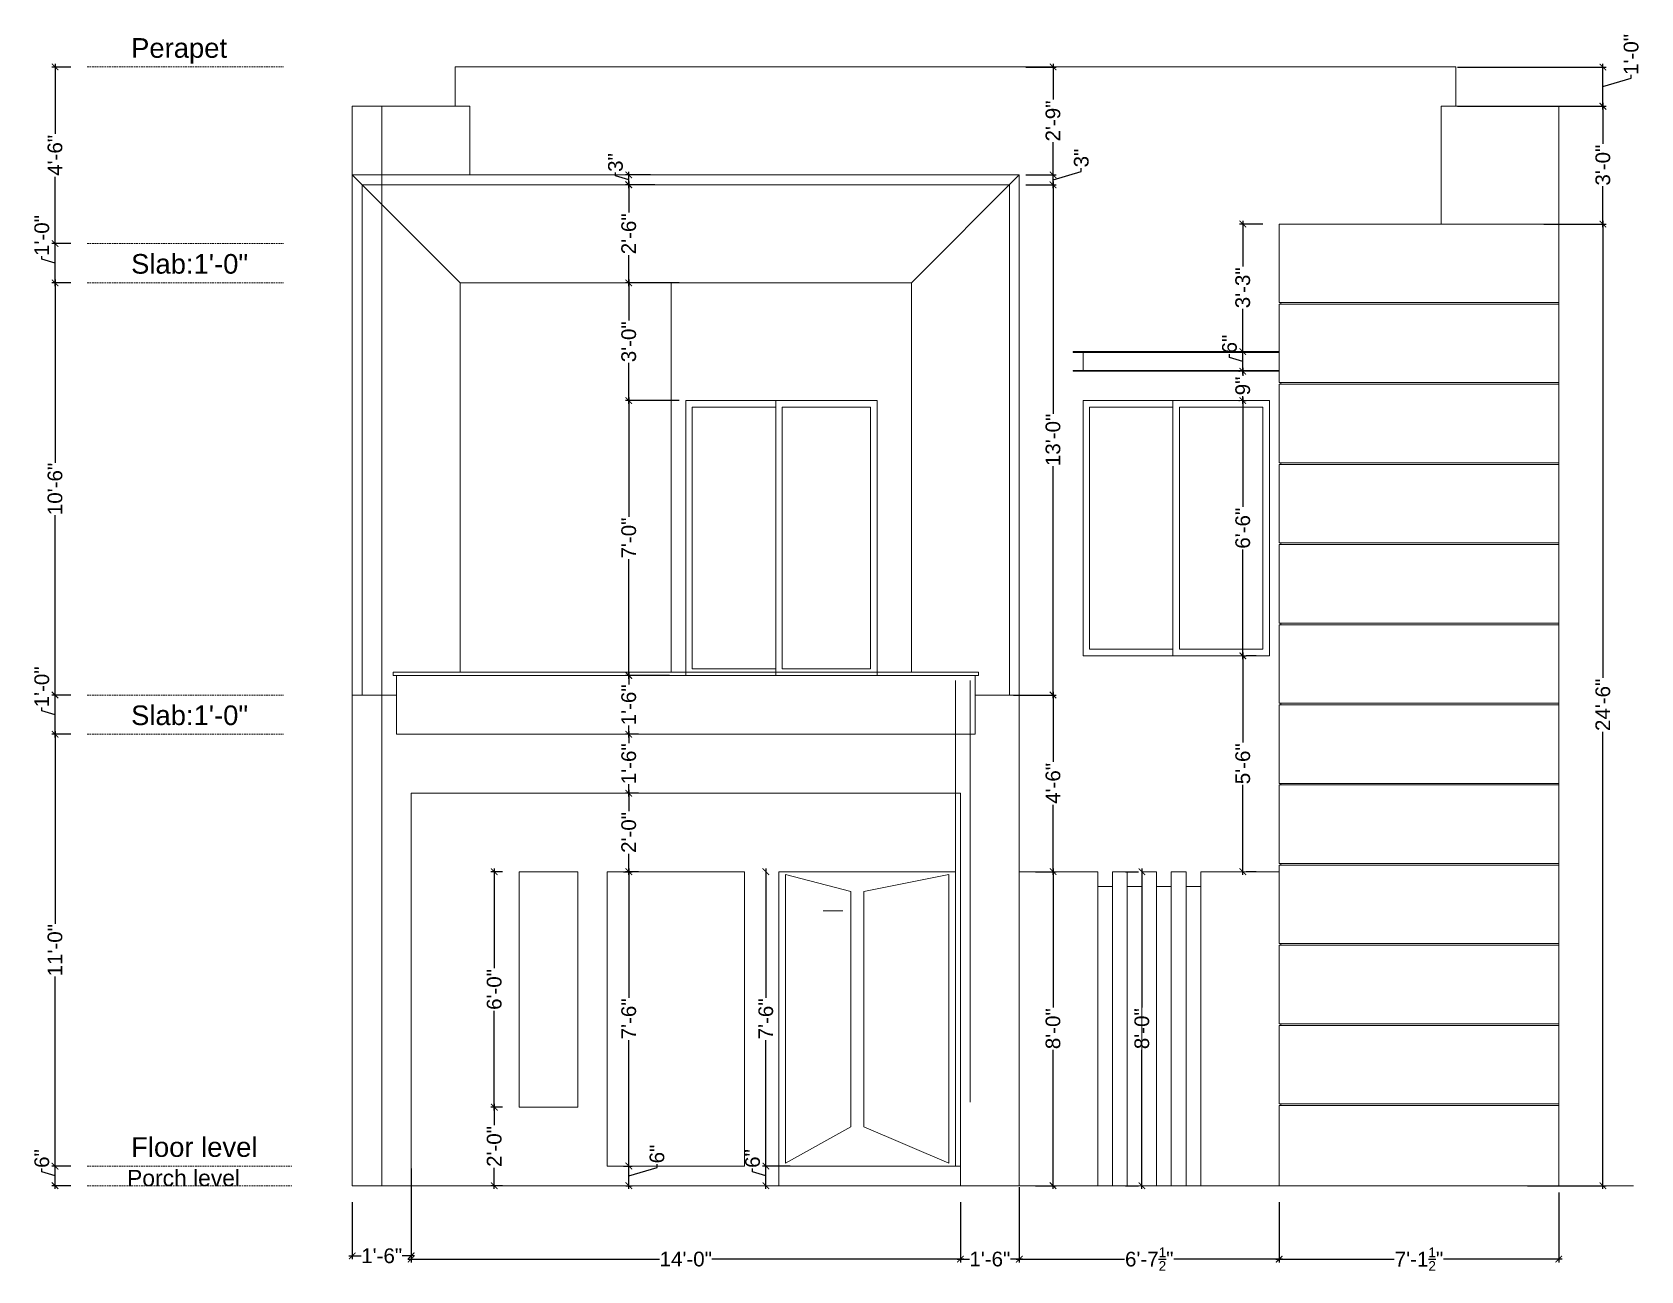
# Model space of a CAD drawing. Header units: inches. Extents: x 31 to 523, y 10 to 389.
import ezdxf

# ---------------------------------------------------------------- set-up
doc = ezdxf.new("R2010")
doc.units = ezdxf.units.IN
doc.header["$MEASUREMENT"] = 0
doc.linetypes.add('DASHED', pattern=[0.75, 0.5, -0.25])
doc.layers.add('dim', color=5, linetype='Continuous')
doc.layers.add('line', color=7, linetype='Continuous', lineweight=13)
doc.styles.add('DETAIL', font='arial.ttf', dxfattribs={"height": 4.5})
doc.dimstyles.new('DETAIL', dxfattribs={"dimtxt": 4, "dimasz": 2, "dimexe": 1, "dimexo": 5, "dimgap": 0.5, "dimtad": 0, "dimzin": 3, "dimlunit": 4, "dimtxsty": 'DETAIL', "dimblk": 'ARCHTICK', "dimcen": 0.25, "dimdle": 1, "dimclrd": 256, "dimclre": 256, "dimclrt": 256, "dimadec": 1, "dimazin": 0, "dimtfac": 0.66, "dimtmove": 1, "dimatfit": 3, "dimfxl": 1, "dimtolj": 1, "dimlwd": -1, "dimlwe": -1, "dimarcsym": 0})

# ---------------------------------------------------------------- blocks, each defined once
blk = doc.blocks.new('_ArchTick')
at = {"color": 0, "linetype": 'ByBlock', "const_width": 0.15}
blk.add_lwpolyline([(-0.5, -0.5), (0.5, 0.5)], dxfattribs=at)
blk = doc.blocks.new('*D55')
at = {"layer": 'Defpoints', "color": 0, "transparency": 16777216}
for p in [(488.68, 329.91), (483.62, 35.91), (511.7, 35.91)]:
    blk.add_point(p, dxfattribs=at)
at = {"layer": 'dim', "transparency": 16777216}
for p, q in [((493.68, 329.91), (512.7, 329.91)), ((511.7, 330.91), (511.7, 191.18)), ((511.7, 34.91), (511.7, 174.64)), ((488.62, 35.91), (512.7, 35.91))]:
    blk.add_line(p, q, dxfattribs=at)
at = {"layer": 'dim', "transparency": 16777216, "xscale": 2, "yscale": 2, "zscale": 2}
for p, rotation in [((511.7, 329.91), 90), ((511.7, 35.91), 270)]:
    blk.add_blockref('_ArchTick', p, dxfattribs=dict(at, rotation=rotation))
at = {"layer": 'dim', "transparency": 16777216, "insert": (511.7, 182.91), "char_height": 4.5, "attachment_point": 5, "rotation": 90, "style": 'DETAIL'}
blk.add_mtext('\\A1;24\'-6"', dxfattribs=at)
blk = doc.blocks.new('*D56')
at = {"layer": 'Defpoints', "color": 0, "transparency": 16777216}
for p in [(488.68, 365.91), (511.7, 365.91), (488.68, 329.91)]:
    blk.add_point(p, dxfattribs=at)
at = {"layer": 'dim', "transparency": 16777216}
for p, q in [((493.68, 365.91), (512.7, 365.91)), ((511.7, 366.91), (511.7, 354.39)), ((511.7, 328.91), (511.7, 341.43)), ((493.68, 329.91), (512.7, 329.91))]:
    blk.add_line(p, q, dxfattribs=at)
at = {"layer": 'dim', "transparency": 16777216, "xscale": 2, "yscale": 2, "zscale": 2}
for p, rotation in [((511.7, 365.91), 90), ((511.7, 329.91), 270)]:
    blk.add_blockref('_ArchTick', p, dxfattribs=dict(at, rotation=rotation))
at = {"layer": 'dim', "transparency": 16777216, "insert": (511.7, 347.91), "char_height": 4.5, "attachment_point": 5, "rotation": 90, "style": 'DETAIL'}
blk.add_mtext('\\A1;3\'-0"', dxfattribs=at)
blk = doc.blocks.new('*D57')
at = {"layer": 'Defpoints', "color": 0, "transparency": 16777216}
for p in [(462.2, 377.91), (511.7, 377.91), (462.2, 365.91)]:
    blk.add_point(p, dxfattribs=at)
at = {"layer": 'dim', "transparency": 16777216}
for p, q in [((511.7, 364.91), (511.7, 378.91)), ((467.2, 377.91), (512.7, 377.91)), ((511.7, 371.91), (520.34, 374.5)), ((520.34, 374.5), (520.34, 375.5)), ((467.2, 365.91), (512.7, 365.91))]:
    blk.add_line(p, q, dxfattribs=at)
at = {"layer": 'dim', "transparency": 16777216, "xscale": 2, "yscale": 2, "zscale": 2}
for p, rotation in [((511.7, 377.91), 90), ((511.7, 365.91), 270)]:
    blk.add_blockref('_ArchTick', p, dxfattribs=dict(at, rotation=rotation))
at = {"layer": 'dim', "transparency": 16777216, "insert": (520.34, 381.77), "char_height": 4.5, "attachment_point": 5, "rotation": 90, "style": 'DETAIL'}
blk.add_mtext('\\A1;1\'-0"', dxfattribs=at)
blk = doc.blocks.new('*D58')
at = {"layer": 'Defpoints', "color": 0, "transparency": 16777216}
for p in [(38.3, 41.91), (48.13, 41.91), (48.13, 35.91)]:
    blk.add_point(p, dxfattribs=at)
at = {"layer": 'dim', "transparency": 16777216}
for p, q in [((34.26, 40.13), (34.26, 41.13)), ((38.3, 38.91), (34.26, 40.13)), ((43.13, 41.91), (37.3, 41.91)), ((38.3, 34.91), (38.3, 42.91)), ((43.13, 35.91), (37.3, 35.91))]:
    blk.add_line(p, q, dxfattribs=at)
at = {"layer": 'dim', "transparency": 16777216, "xscale": 2, "yscale": 2, "zscale": 2}
for p, rotation in [((38.3, 41.91), 90), ((38.3, 35.91), 270)]:
    blk.add_blockref('_ArchTick', p, dxfattribs=dict(at, rotation=rotation))
at = {"layer": 'dim', "transparency": 16777216, "insert": (34.26, 44.22), "char_height": 4.5, "attachment_point": 5, "rotation": 90, "style": 'DETAIL'}
blk.add_mtext('\\A1;6"', dxfattribs=at)
blk = doc.blocks.new('*D59')
at = {"layer": 'Defpoints', "color": 0, "transparency": 16777216}
for p in [(48.13, 173.91), (38.3, 41.91), (48.13, 41.91)]:
    blk.add_point(p, dxfattribs=at)
at = {"layer": 'dim', "transparency": 16777216}
for p, q in [((43.13, 173.91), (37.3, 173.91)), ((38.3, 174.91), (38.3, 115.93)), ((38.3, 40.91), (38.3, 99.89)), ((43.13, 41.91), (37.3, 41.91))]:
    blk.add_line(p, q, dxfattribs=at)
at = {"layer": 'dim', "transparency": 16777216, "xscale": 2, "yscale": 2, "zscale": 2}
for p, rotation in [((38.3, 173.91), 90), ((38.3, 41.91), 270)]:
    blk.add_blockref('_ArchTick', p, dxfattribs=dict(at, rotation=rotation))
at = {"layer": 'dim', "transparency": 16777216, "insert": (38.3, 107.91), "char_height": 4.5, "attachment_point": 5, "rotation": 90, "style": 'DETAIL'}
blk.add_mtext('\\A1;11\'-0"', dxfattribs=at)
blk = doc.blocks.new('*D60')
at = {"layer": 'Defpoints', "color": 0, "transparency": 16777216}
for p in [(38.3, 185.91), (48.13, 185.91), (48.13, 173.91)]:
    blk.add_point(p, dxfattribs=at)
at = {"layer": 'dim', "transparency": 16777216}
for p, q in [((34.26, 181.13), (34.26, 182.13)), ((43.13, 185.91), (37.3, 185.91)), ((38.3, 172.91), (38.3, 186.91)), ((38.3, 179.91), (34.26, 181.13)), ((43.13, 173.91), (37.3, 173.91))]:
    blk.add_line(p, q, dxfattribs=at)
at = {"layer": 'dim', "transparency": 16777216, "xscale": 2, "yscale": 2, "zscale": 2}
for p, rotation in [((38.3, 185.91), 90), ((38.3, 173.91), 270)]:
    blk.add_blockref('_ArchTick', p, dxfattribs=dict(at, rotation=rotation))
at = {"layer": 'dim', "transparency": 16777216, "insert": (34.26, 188.4), "char_height": 4.5, "attachment_point": 5, "rotation": 90, "style": 'DETAIL'}
blk.add_mtext('\\A1;1\'-0"', dxfattribs=at)
blk = doc.blocks.new('*D61')
at = {"layer": 'Defpoints', "color": 0, "transparency": 16777216}
for p in [(38.3, 311.91), (48.13, 311.91), (48.13, 185.91)]:
    blk.add_point(p, dxfattribs=at)
at = {"layer": 'dim', "transparency": 16777216}
for p, q in [((43.13, 311.91), (37.3, 311.91)), ((38.3, 312.91), (38.3, 256.93)), ((38.3, 184.91), (38.3, 240.89)), ((43.13, 185.91), (37.3, 185.91))]:
    blk.add_line(p, q, dxfattribs=at)
at = {"layer": 'dim', "transparency": 16777216, "xscale": 2, "yscale": 2, "zscale": 2}
for p, rotation in [((38.3, 311.91), 90), ((38.3, 185.91), 270)]:
    blk.add_blockref('_ArchTick', p, dxfattribs=dict(at, rotation=rotation))
at = {"layer": 'dim', "transparency": 16777216, "insert": (38.3, 248.91), "char_height": 4.5, "attachment_point": 5, "rotation": 90, "style": 'DETAIL'}
blk.add_mtext('\\A1;10\'-6"', dxfattribs=at)
blk = doc.blocks.new('*D62')
at = {"layer": 'Defpoints', "color": 0, "transparency": 16777216}
for p in [(38.3, 323.91), (48.13, 323.91), (48.13, 311.91)]:
    blk.add_point(p, dxfattribs=at)
at = {"layer": 'dim', "transparency": 16777216}
for p, q in [((38.3, 310.91), (38.3, 324.91)), ((34.26, 319.13), (34.26, 320.13)), ((43.13, 323.91), (37.3, 323.91)), ((38.3, 317.91), (34.26, 319.13)), ((43.13, 311.91), (37.3, 311.91))]:
    blk.add_line(p, q, dxfattribs=at)
at = {"layer": 'dim', "transparency": 16777216, "xscale": 2, "yscale": 2, "zscale": 2}
for p, rotation in [((38.3, 323.91), 90), ((38.3, 311.91), 270)]:
    blk.add_blockref('_ArchTick', p, dxfattribs=dict(at, rotation=rotation))
at = {"layer": 'dim', "transparency": 16777216, "insert": (34.26, 326.4), "char_height": 4.5, "attachment_point": 5, "rotation": 90, "style": 'DETAIL'}
blk.add_mtext('\\A1;1\'-0"', dxfattribs=at)
blk = doc.blocks.new('*D63')
at = {"layer": 'Defpoints', "color": 0, "transparency": 16777216}
for p in [(38.3, 377.91), (48.13, 377.91), (48.13, 323.91)]:
    blk.add_point(p, dxfattribs=at)
at = {"layer": 'dim', "transparency": 16777216}
for p, q in [((38.3, 378.91), (38.3, 357.48)), ((43.13, 377.91), (37.3, 377.91)), ((38.3, 322.91), (38.3, 344.34)), ((43.13, 323.91), (37.3, 323.91))]:
    blk.add_line(p, q, dxfattribs=at)
at = {"layer": 'dim', "transparency": 16777216, "xscale": 2, "yscale": 2, "zscale": 2}
for p, rotation in [((38.3, 377.91), 90), ((38.3, 323.91), 270)]:
    blk.add_blockref('_ArchTick', p, dxfattribs=dict(at, rotation=rotation))
at = {"layer": 'dim', "transparency": 16777216, "insert": (38.3, 350.91), "char_height": 4.5, "attachment_point": 5, "rotation": 90, "style": 'DETAIL'}
blk.add_mtext('\\A1;4\'-6"', dxfattribs=at)
blk = doc.blocks.new('*D64')
at = {"layer": 'Defpoints', "color": 0, "transparency": 16777216}
for p in [(333.2, 131.91), (343.53, 131.91), (333.2, 35.91)]:
    blk.add_point(p, dxfattribs=at)
at = {"layer": 'dim', "transparency": 16777216}
for p, q in [((343.53, 132.91), (343.53, 90.4)), ((338.2, 131.91), (344.53, 131.91)), ((343.53, 34.91), (343.53, 77.43)), ((338.2, 35.91), (344.53, 35.91))]:
    blk.add_line(p, q, dxfattribs=at)
at = {"layer": 'dim', "transparency": 16777216, "xscale": 2, "yscale": 2, "zscale": 2}
for p, rotation in [((343.53, 131.91), 90), ((343.53, 35.91), 270)]:
    blk.add_blockref('_ArchTick', p, dxfattribs=dict(at, rotation=rotation))
at = {"layer": 'dim', "transparency": 16777216, "insert": (343.53, 83.91), "char_height": 4.5, "attachment_point": 5, "rotation": 90, "style": 'DETAIL'}
blk.add_mtext('\\A1;8\'-0"', dxfattribs=at)
blk = doc.blocks.new('*D65')
at = {"layer": 'Defpoints', "color": 0, "transparency": 16777216}
for p in [(326.45, 185.91), (343.53, 185.91), (333.2, 131.91)]:
    blk.add_point(p, dxfattribs=at)
at = {"layer": 'dim', "transparency": 16777216}
for p, q in [((331.45, 185.91), (344.53, 185.91)), ((343.53, 186.91), (343.53, 165.48)), ((343.53, 130.91), (343.53, 152.34)), ((338.2, 131.91), (344.53, 131.91))]:
    blk.add_line(p, q, dxfattribs=at)
at = {"layer": 'dim', "transparency": 16777216, "xscale": 2, "yscale": 2, "zscale": 2}
for p, rotation in [((343.53, 185.91), 90), ((343.53, 131.91), 270)]:
    blk.add_blockref('_ArchTick', p, dxfattribs=dict(at, rotation=rotation))
at = {"layer": 'dim', "transparency": 16777216, "insert": (343.53, 158.91), "char_height": 4.5, "attachment_point": 5, "rotation": 90, "style": 'DETAIL'}
blk.add_mtext('\\A1;4\'-6"', dxfattribs=at)
blk = doc.blocks.new('*D66')
at = {"layer": 'Defpoints', "color": 0, "transparency": 16777216}
for p in [(330.2, 341.91), (343.53, 341.91), (330.2, 185.91)]:
    blk.add_point(p, dxfattribs=at)
at = {"layer": 'dim', "transparency": 16777216}
for p, q in [((335.2, 341.91), (344.53, 341.91)), ((343.53, 342.91), (343.53, 271.93)), ((343.53, 184.91), (343.53, 255.89)), ((335.2, 185.91), (344.53, 185.91))]:
    blk.add_line(p, q, dxfattribs=at)
at = {"layer": 'dim', "transparency": 16777216, "xscale": 2, "yscale": 2, "zscale": 2}
for p, rotation in [((343.53, 341.91), 90), ((343.53, 185.91), 270)]:
    blk.add_blockref('_ArchTick', p, dxfattribs=dict(at, rotation=rotation))
at = {"layer": 'dim', "transparency": 16777216, "insert": (343.53, 263.91), "char_height": 4.5, "attachment_point": 5, "rotation": 90, "style": 'DETAIL'}
blk.add_mtext('\\A1;13\'-0"', dxfattribs=at)
blk = doc.blocks.new('*D67')
at = {"layer": 'Defpoints', "color": 0, "transparency": 16777216}
for p in [(330.2, 344.91), (343.53, 344.91), (330.2, 341.91)]:
    blk.add_point(p, dxfattribs=at)
at = {"layer": 'dim', "transparency": 16777216}
for p, q in [((335.2, 344.91), (344.53, 344.91)), ((343.53, 343.41), (352.18, 346.01)), ((343.53, 340.91), (343.53, 345.91)), ((352.18, 346.01), (352.18, 347.01)), ((335.2, 341.91), (344.53, 341.91))]:
    blk.add_line(p, q, dxfattribs=at)
at = {"layer": 'dim', "transparency": 16777216, "xscale": 2, "yscale": 2, "zscale": 2}
for p, rotation in [((343.53, 344.91), 90), ((343.53, 341.91), 270)]:
    blk.add_blockref('_ArchTick', p, dxfattribs=dict(at, rotation=rotation))
at = {"layer": 'dim', "transparency": 16777216, "insert": (352.18, 350.09), "char_height": 4.5, "attachment_point": 5, "rotation": 90, "style": 'DETAIL'}
blk.add_mtext('\\A1;3"', dxfattribs=at)
blk = doc.blocks.new('*D68')
at = {"layer": 'Defpoints', "color": 0, "transparency": 16777216}
for p in [(330.2, 377.91), (343.53, 377.91), (330.2, 344.91)]:
    blk.add_point(p, dxfattribs=at)
at = {"layer": 'dim', "transparency": 16777216}
for p, q in [((343.53, 378.91), (343.53, 367.93)), ((335.2, 377.91), (344.53, 377.91)), ((343.53, 343.91), (343.53, 354.89)), ((335.2, 344.91), (344.53, 344.91))]:
    blk.add_line(p, q, dxfattribs=at)
at = {"layer": 'dim', "transparency": 16777216, "xscale": 2, "yscale": 2, "zscale": 2}
for p, rotation in [((343.53, 377.91), 90), ((343.53, 344.91), 270)]:
    blk.add_blockref('_ArchTick', p, dxfattribs=dict(at, rotation=rotation))
at = {"layer": 'dim', "transparency": 16777216, "insert": (343.53, 361.41), "char_height": 4.5, "attachment_point": 5, "rotation": 90, "style": 'DETAIL'}
blk.add_mtext('\\A1;2\'-9"', dxfattribs=at)
blk = doc.blocks.new('*D69')
at = {"layer": 'Defpoints', "color": 0, "transparency": 16777216}
for p in [(400.7, 197.91), (401.56, 197.91), (400.7, 131.91)]:
    blk.add_point(p, dxfattribs=at)
at = {"layer": 'dim', "transparency": 16777216}
for p, q in [((401.56, 198.91), (401.56, 171.39)), ((405.7, 197.91), (402.56, 197.91)), ((401.56, 130.91), (401.56, 158.43)), ((405.7, 131.91), (402.56, 131.91))]:
    blk.add_line(p, q, dxfattribs=at)
at = {"layer": 'dim', "transparency": 16777216, "xscale": 2, "yscale": 2, "zscale": 2}
for p, rotation in [((401.56, 197.91), 90), ((401.56, 131.91), 270)]:
    blk.add_blockref('_ArchTick', p, dxfattribs=dict(at, rotation=rotation))
at = {"layer": 'dim', "transparency": 16777216, "insert": (401.56, 164.91), "char_height": 4.5, "attachment_point": 5, "rotation": 90, "style": 'DETAIL'}
blk.add_mtext('\\A1;5\'-6"', dxfattribs=at)
blk = doc.blocks.new('*D70')
at = {"layer": 'Defpoints', "color": 0, "transparency": 16777216}
for p in [(396.65, 275.91), (401.56, 275.91), (396.65, 197.91)]:
    blk.add_point(p, dxfattribs=at)
at = {"layer": 'dim', "transparency": 16777216}
for p, q in [((401.56, 276.91), (401.56, 243.4)), ((401.65, 275.91), (402.56, 275.91)), ((401.56, 196.91), (401.56, 230.42)), ((401.65, 197.91), (402.56, 197.91))]:
    blk.add_line(p, q, dxfattribs=at)
at = {"layer": 'dim', "transparency": 16777216, "xscale": 2, "yscale": 2, "zscale": 2}
for p, rotation in [((401.56, 275.91), 90), ((401.56, 197.91), 270)]:
    blk.add_blockref('_ArchTick', p, dxfattribs=dict(at, rotation=rotation))
at = {"layer": 'dim', "transparency": 16777216, "insert": (401.56, 236.91), "char_height": 4.5, "attachment_point": 5, "rotation": 90, "style": 'DETAIL'}
blk.add_mtext('\\A1;6\'-6"', dxfattribs=at)
blk = doc.blocks.new('*D42')
at = {"layer": 'Defpoints', "color": 0, "transparency": 16777216}
for p in [(231.2, 275.91), (213.77, 191.91), (231.2, 191.91)]:
    blk.add_point(p, dxfattribs=at)
at = {"layer": 'dim', "transparency": 16777216}
for p, q in [((226.2, 275.91), (212.77, 275.91)), ((213.77, 276.91), (213.77, 240.37)), ((213.77, 190.91), (213.77, 227.45)), ((226.2, 191.91), (212.77, 191.91))]:
    blk.add_line(p, q, dxfattribs=at)
at = {"layer": 'dim', "transparency": 16777216, "xscale": 2, "yscale": 2, "zscale": 2}
for p, rotation in [((213.77, 275.91), 90), ((213.77, 191.91), 270)]:
    blk.add_blockref('_ArchTick', p, dxfattribs=dict(at, rotation=rotation))
at = {"layer": 'dim', "transparency": 16777216, "insert": (213.77, 233.91), "char_height": 4.5, "attachment_point": 5, "rotation": 90, "style": 'DETAIL'}
blk.add_mtext('\\A1;7\'-0"', dxfattribs=at)
blk = doc.blocks.new('*D71')
at = {"layer": 'Defpoints', "color": 0, "transparency": 16777216}
for p in [(213.77, 341.91), (226.7, 341.91), (226.7, 311.91)]:
    blk.add_point(p, dxfattribs=at)
at = {"layer": 'dim', "transparency": 16777216}
for p, q in [((221.7, 341.91), (212.77, 341.91)), ((213.77, 342.91), (213.77, 333.43)), ((213.77, 310.91), (213.77, 320.39)), ((221.7, 311.91), (212.77, 311.91))]:
    blk.add_line(p, q, dxfattribs=at)
at = {"layer": 'dim', "transparency": 16777216, "xscale": 2, "yscale": 2, "zscale": 2}
for p, rotation in [((213.77, 341.91), 90), ((213.77, 311.91), 270)]:
    blk.add_blockref('_ArchTick', p, dxfattribs=dict(at, rotation=rotation))
at = {"layer": 'dim', "transparency": 16777216, "insert": (213.77, 326.91), "char_height": 4.5, "attachment_point": 5, "rotation": 90, "style": 'DETAIL'}
blk.add_mtext('\\A1;2\'-6"', dxfattribs=at)
blk = doc.blocks.new('*D72')
at = {"layer": 'Defpoints', "color": 0, "transparency": 16777216}
for p in [(213.77, 344.91), (225.37, 344.91), (225.37, 341.91)]:
    blk.add_point(p, dxfattribs=at)
at = {"layer": 'dim', "transparency": 16777216}
for p, q in [((209.72, 344.63), (209.72, 345.63)), ((213.77, 343.41), (209.72, 344.63)), ((220.37, 344.91), (212.77, 344.91)), ((213.77, 340.91), (213.77, 345.91)), ((220.37, 341.91), (212.77, 341.91))]:
    blk.add_line(p, q, dxfattribs=at)
at = {"layer": 'dim', "transparency": 16777216, "xscale": 2, "yscale": 2, "zscale": 2}
for p, rotation in [((213.77, 344.91), 90), ((213.77, 341.91), 270)]:
    blk.add_blockref('_ArchTick', p, dxfattribs=dict(at, rotation=rotation))
at = {"layer": 'dim', "transparency": 16777216, "insert": (209.72, 348.71), "char_height": 4.5, "attachment_point": 5, "rotation": 90, "style": 'DETAIL'}
blk.add_mtext('\\A1;3"', dxfattribs=at)
blk = doc.blocks.new('*D73')
at = {"layer": 'Defpoints', "color": 0, "transparency": 16777216}
for p in [(213.77, 191.91), (225.84, 191.91), (221.78, 173.91)]:
    blk.add_point(p, dxfattribs=at)
at = {"layer": 'dim', "transparency": 16777216}
for p, q in [((220.84, 191.91), (212.77, 191.91)), ((213.77, 192.91), (213.77, 189.18)), ((216.78, 173.91), (212.77, 173.91)), ((213.77, 172.91), (213.77, 176.64))]:
    blk.add_line(p, q, dxfattribs=at)
at = {"layer": 'dim', "transparency": 16777216, "xscale": 2, "yscale": 2, "zscale": 2}
for p, rotation in [((213.77, 191.91), 90), ((213.77, 173.91), 270)]:
    blk.add_blockref('_ArchTick', p, dxfattribs=dict(at, rotation=rotation))
at = {"layer": 'dim', "transparency": 16777216, "insert": (213.77, 182.91), "char_height": 4.5, "attachment_point": 5, "rotation": 90, "style": 'DETAIL'}
blk.add_mtext('\\A1;1\'-6"', dxfattribs=at)
blk = doc.blocks.new('*D74')
at = {"layer": 'Defpoints', "color": 0, "transparency": 16777216}
for p in [(213.77, 173.91), (221.78, 173.91), (221.78, 155.91)]:
    blk.add_point(p, dxfattribs=at)
at = {"layer": 'dim', "transparency": 16777216}
for p, q in [((216.78, 173.91), (212.77, 173.91)), ((213.77, 174.91), (213.77, 171.18)), ((213.77, 154.91), (213.77, 158.64)), ((216.78, 155.91), (212.77, 155.91))]:
    blk.add_line(p, q, dxfattribs=at)
at = {"layer": 'dim', "transparency": 16777216, "xscale": 2, "yscale": 2, "zscale": 2}
for p, rotation in [((213.77, 173.91), 90), ((213.77, 155.91), 270)]:
    blk.add_blockref('_ArchTick', p, dxfattribs=dict(at, rotation=rotation))
at = {"layer": 'dim', "transparency": 16777216, "insert": (213.77, 164.91), "char_height": 4.5, "attachment_point": 5, "rotation": 90, "style": 'DETAIL'}
blk.add_mtext('\\A1;1\'-6"', dxfattribs=at)
blk = doc.blocks.new('*D75')
at = {"layer": 'Defpoints', "color": 0, "transparency": 16777216}
for p in [(213.77, 311.91), (234.14, 311.91), (234.14, 275.91)]:
    blk.add_point(p, dxfattribs=at)
at = {"layer": 'dim', "transparency": 16777216}
for p, q in [((229.14, 311.91), (212.77, 311.91)), ((213.77, 312.91), (213.77, 300.39)), ((213.77, 274.91), (213.77, 287.43)), ((229.14, 275.91), (212.77, 275.91))]:
    blk.add_line(p, q, dxfattribs=at)
at = {"layer": 'dim', "transparency": 16777216, "xscale": 2, "yscale": 2, "zscale": 2}
for p, rotation in [((213.77, 311.91), 90), ((213.77, 275.91), 270)]:
    blk.add_blockref('_ArchTick', p, dxfattribs=dict(at, rotation=rotation))
at = {"layer": 'dim', "transparency": 16777216, "insert": (213.77, 293.91), "char_height": 4.5, "attachment_point": 5, "rotation": 90, "style": 'DETAIL'}
blk.add_mtext('\\A1;3\'-0"', dxfattribs=at)
blk = doc.blocks.new('*D76')
at = {"layer": 'Defpoints', "color": 0, "transparency": 16777216}
for p in [(401.56, 284.91), (405.35, 284.91), (405.35, 275.91)]:
    blk.add_point(p, dxfattribs=at)
at = {"layer": 'dim', "transparency": 16777216}
for p, q in [((401.56, 285.91), (401.56, 283.5)), ((400.35, 284.91), (400.56, 284.91)), ((400.35, 275.91), (400.56, 275.91)), ((401.56, 274.91), (401.56, 277.33))]:
    blk.add_line(p, q, dxfattribs=at)
at = {"layer": 'dim', "transparency": 16777216, "xscale": 2, "yscale": 2, "zscale": 2}
for p, rotation in [((401.56, 284.91), 90), ((401.56, 275.91), 270)]:
    blk.add_blockref('_ArchTick', p, dxfattribs=dict(at, rotation=rotation))
at = {"layer": 'dim', "transparency": 16777216, "insert": (401.56, 280.41), "char_height": 4.5, "attachment_point": 5, "rotation": 90, "style": 'DETAIL'}
blk.add_mtext('\\A1;9"', dxfattribs=at)
blk = doc.blocks.new('*D77')
at = {"layer": 'Defpoints', "color": 0, "transparency": 16777216}
for p in [(401.56, 290.91), (405.35, 290.91), (405.35, 284.91)]:
    blk.add_point(p, dxfattribs=at)
at = {"layer": 'dim', "transparency": 16777216}
for p, q in [((400.35, 290.91), (400.56, 290.91)), ((401.56, 283.91), (401.56, 291.91)), ((397.51, 289.13), (397.51, 290.13)), ((401.56, 287.91), (397.51, 289.13)), ((400.35, 284.91), (400.56, 284.91))]:
    blk.add_line(p, q, dxfattribs=at)
at = {"layer": 'dim', "transparency": 16777216, "xscale": 2, "yscale": 2, "zscale": 2}
for p, rotation in [((401.56, 290.91), 90), ((401.56, 284.91), 270)]:
    blk.add_blockref('_ArchTick', p, dxfattribs=dict(at, rotation=rotation))
at = {"layer": 'dim', "transparency": 16777216, "insert": (397.51, 293.22), "char_height": 4.5, "attachment_point": 5, "rotation": 90, "style": 'DETAIL'}
blk.add_mtext('\\A1;6"', dxfattribs=at)
blk = doc.blocks.new('*D78')
at = {"layer": 'Defpoints', "color": 0, "transparency": 16777216}
for p in [(401.56, 329.91), (412.7, 329.91), (405.35, 290.91)]:
    blk.add_point(p, dxfattribs=at)
at = {"layer": 'dim', "transparency": 16777216}
for p, q in [((407.7, 329.91), (400.56, 329.91)), ((401.56, 330.91), (401.56, 316.89)), ((401.56, 289.91), (401.56, 303.93)), ((400.35, 290.91), (400.56, 290.91))]:
    blk.add_line(p, q, dxfattribs=at)
at = {"layer": 'dim', "transparency": 16777216, "xscale": 2, "yscale": 2, "zscale": 2}
for p, rotation in [((401.56, 329.91), 90), ((401.56, 290.91), 270)]:
    blk.add_blockref('_ArchTick', p, dxfattribs=dict(at, rotation=rotation))
at = {"layer": 'dim', "transparency": 16777216, "insert": (401.56, 310.41), "char_height": 4.5, "attachment_point": 5, "rotation": 90, "style": 'DETAIL'}
blk.add_mtext('\\A1;3\'-3"', dxfattribs=at)
blk = doc.blocks.new('*D79')
at = {"layer": 'Defpoints', "color": 0, "transparency": 16777216}
for p in [(370.7, 131.91), (370.7, 35.91), (370.7, 35.91)]:
    blk.add_point(p, dxfattribs=at)
at = {"layer": 'dim', "transparency": 16777216}
for p, q in [((370.7, 132.91), (370.7, 90.4)), ((365.7, 131.91), (369.7, 131.91)), ((370.7, 34.91), (370.7, 77.43)), ((365.7, 35.91), (369.7, 35.91))]:
    blk.add_line(p, q, dxfattribs=at)
at = {"layer": 'dim', "transparency": 16777216, "xscale": 2, "yscale": 2, "zscale": 2}
for p, rotation in [((370.7, 131.91), 90), ((370.7, 35.91), 270)]:
    blk.add_blockref('_ArchTick', p, dxfattribs=dict(at, rotation=rotation))
at = {"layer": 'dim', "transparency": 16777216, "insert": (370.7, 83.91), "char_height": 4.5, "attachment_point": 5, "rotation": 90, "style": 'DETAIL'}
blk.add_mtext('\\A1;8\'-0"', dxfattribs=at)
blk = doc.blocks.new('*D43')
at = {"layer": 'Defpoints', "color": 0, "transparency": 16777216}
for p in [(129.2, 35.91), (147.2, 35.91), (147.2, 14.46)]:
    blk.add_point(p, dxfattribs=at)
at = {"layer": 'dim', "transparency": 16777216}
for p, q in [((129.2, 30.91), (129.2, 13.46)), ((147.2, 30.91), (147.2, 13.46)), ((128.2, 14.46), (131.93, 14.46)), ((148.2, 14.46), (144.47, 14.46))]:
    blk.add_line(p, q, dxfattribs=at)
at = {"layer": 'dim', "transparency": 16777216, "xscale": 2, "yscale": 2, "zscale": 2, "rotation": 180}
blk.add_blockref('_ArchTick', (129.2, 14.46), dxfattribs=at)
at = {"layer": 'dim', "transparency": 16777216, "xscale": 2, "yscale": 2, "zscale": 2}
blk.add_blockref('_ArchTick', (147.2, 14.46), dxfattribs=at)
at = {"layer": 'dim', "transparency": 16777216, "insert": (138.2, 14.46), "char_height": 4.5, "attachment_point": 5, "style": 'DETAIL'}
blk.add_mtext('\\A1;1\'-6"', dxfattribs=at)
blk = doc.blocks.new('*D44')
at = {"layer": 'Defpoints', "color": 0, "transparency": 16777216}
for p in [(147.2, 46.15), (315.2, 35.91), (315.2, 13.46)]:
    blk.add_point(p, dxfattribs=at)
at = {"layer": 'dim', "transparency": 16777216}
for p, q in [((147.2, 41.15), (147.2, 12.46)), ((315.2, 30.91), (315.2, 12.46)), ((146.2, 13.46), (223.18, 13.46)), ((316.2, 13.46), (239.21, 13.46))]:
    blk.add_line(p, q, dxfattribs=at)
at = {"layer": 'dim', "transparency": 16777216, "xscale": 2, "yscale": 2, "zscale": 2, "rotation": 180}
blk.add_blockref('_ArchTick', (147.2, 13.46), dxfattribs=at)
at = {"layer": 'dim', "transparency": 16777216, "xscale": 2, "yscale": 2, "zscale": 2}
blk.add_blockref('_ArchTick', (315.2, 13.46), dxfattribs=at)
at = {"layer": 'dim', "transparency": 16777216, "insert": (231.2, 13.46), "char_height": 4.5, "attachment_point": 5, "style": 'DETAIL'}
blk.add_mtext('\\A1;14\'-0"', dxfattribs=at)
blk = doc.blocks.new('*D45')
at = {"layer": 'Defpoints', "color": 0, "transparency": 16777216}
for p in [(333.2, 40.48), (315.2, 35.91), (333.2, 13.46)]:
    blk.add_point(p, dxfattribs=at)
at = {"layer": 'dim', "transparency": 16777216}
for p, q in [((333.2, 35.48), (333.2, 12.46)), ((315.2, 30.91), (315.2, 12.46)), ((314.2, 13.46), (317.93, 13.46)), ((334.2, 13.46), (330.47, 13.46))]:
    blk.add_line(p, q, dxfattribs=at)
at = {"layer": 'dim', "transparency": 16777216, "xscale": 2, "yscale": 2, "zscale": 2, "rotation": 180}
blk.add_blockref('_ArchTick', (315.2, 13.46), dxfattribs=at)
at = {"layer": 'dim', "transparency": 16777216, "xscale": 2, "yscale": 2, "zscale": 2}
blk.add_blockref('_ArchTick', (333.2, 13.46), dxfattribs=at)
at = {"layer": 'dim', "transparency": 16777216, "insert": (324.2, 13.46), "char_height": 4.5, "attachment_point": 5, "style": 'DETAIL'}
blk.add_mtext('\\A1;1\'-6"', dxfattribs=at)
blk = doc.blocks.new('*D46')
at = {"layer": 'Defpoints', "color": 0, "transparency": 16777216}
for p in [(333.2, 40.48), (412.7, 35.91), (412.7, 13.46)]:
    blk.add_point(p, dxfattribs=at)
at = {"layer": 'dim', "transparency": 16777216}
for p, q in [((333.2, 35.48), (333.2, 12.46)), ((412.7, 30.91), (412.7, 12.46)), ((332.2, 13.46), (365.37, 13.46)), ((413.7, 13.46), (380.52, 13.46))]:
    blk.add_line(p, q, dxfattribs=at)
at = {"layer": 'dim', "transparency": 16777216, "xscale": 2, "yscale": 2, "zscale": 2, "rotation": 180}
blk.add_blockref('_ArchTick', (333.2, 13.46), dxfattribs=at)
at = {"layer": 'dim', "transparency": 16777216, "xscale": 2, "yscale": 2, "zscale": 2}
blk.add_blockref('_ArchTick', (412.7, 13.46), dxfattribs=at)
at = {"layer": 'dim', "transparency": 16777216, "insert": (372.95, 13.46), "char_height": 4.5, "attachment_point": 5, "style": 'DETAIL'}
blk.add_mtext('\\A1;6\'-7{\\H0.66x;\\S1/2;}"', dxfattribs=at)
blk = doc.blocks.new('*D47')
at = {"layer": 'Defpoints', "color": 0, "transparency": 16777216}
for p in [(412.7, 35.91), (498.2, 38.87), (498.2, 13.46)]:
    blk.add_point(p, dxfattribs=at)
at = {"layer": 'dim', "transparency": 16777216}
for p, q in [((412.7, 30.91), (412.7, 12.46)), ((498.2, 33.87), (498.2, 12.46)), ((411.7, 13.46), (447.9, 13.46)), ((499.2, 13.46), (462.99, 13.46))]:
    blk.add_line(p, q, dxfattribs=at)
at = {"layer": 'dim', "transparency": 16777216, "xscale": 2, "yscale": 2, "zscale": 2, "rotation": 180}
blk.add_blockref('_ArchTick', (412.7, 13.46), dxfattribs=at)
at = {"layer": 'dim', "transparency": 16777216, "xscale": 2, "yscale": 2, "zscale": 2}
blk.add_blockref('_ArchTick', (498.2, 13.46), dxfattribs=at)
at = {"layer": 'dim', "transparency": 16777216, "insert": (455.45, 13.46), "char_height": 4.5, "attachment_point": 5, "style": 'DETAIL'}
blk.add_mtext('\\A1;7\'-1{\\H0.66x;\\S1/2;}"', dxfattribs=at)
blk = doc.blocks.new('*D48')
at = {"layer": 'Defpoints', "color": 0, "transparency": 16777216}
for p in [(221.78, 155.91), (213.77, 131.91), (221.78, 131.91)]:
    blk.add_point(p, dxfattribs=at)
at = {"layer": 'dim', "transparency": 16777216}
for p, q in [((216.78, 155.91), (212.77, 155.91)), ((213.77, 156.91), (213.77, 150.43)), ((213.77, 130.91), (213.77, 137.39)), ((216.78, 131.91), (212.77, 131.91))]:
    blk.add_line(p, q, dxfattribs=at)
at = {"layer": 'dim', "transparency": 16777216, "xscale": 2, "yscale": 2, "zscale": 2}
for p, rotation in [((213.77, 155.91), 90), ((213.77, 131.91), 270)]:
    blk.add_blockref('_ArchTick', p, dxfattribs=dict(at, rotation=rotation))
at = {"layer": 'dim', "transparency": 16777216, "insert": (213.77, 143.91), "char_height": 4.5, "attachment_point": 5, "rotation": 90, "style": 'DETAIL'}
blk.add_mtext('\\A1;2\'-0"', dxfattribs=at)
blk = doc.blocks.new('*D49')
at = {"layer": 'Defpoints', "color": 0, "transparency": 16777216}
for p in [(207.2, 131.91), (207.2, 41.91), (213.77, 41.91)]:
    blk.add_point(p, dxfattribs=at)
at = {"layer": 'dim', "transparency": 16777216}
for p, q in [((213.77, 132.91), (213.77, 93.37)), ((212.2, 131.91), (214.77, 131.91)), ((213.77, 40.91), (213.77, 80.45)), ((212.2, 41.91), (214.77, 41.91))]:
    blk.add_line(p, q, dxfattribs=at)
at = {"layer": 'dim', "transparency": 16777216, "xscale": 2, "yscale": 2, "zscale": 2}
for p, rotation in [((213.77, 131.91), 90), ((213.77, 41.91), 270)]:
    blk.add_blockref('_ArchTick', p, dxfattribs=dict(at, rotation=rotation))
at = {"layer": 'dim', "transparency": 16777216, "insert": (213.77, 86.91), "char_height": 4.5, "attachment_point": 5, "rotation": 90, "style": 'DETAIL'}
blk.add_mtext('\\A1;7\'-6"', dxfattribs=at)
blk = doc.blocks.new('*D50')
at = {"layer": 'Defpoints', "color": 0, "transparency": 16777216}
for p in [(207.86, 41.91), (213.77, 41.91), (207.86, 35.91)]:
    blk.add_point(p, dxfattribs=at)
at = {"layer": 'dim', "transparency": 16777216}
for p, q in [((212.86, 41.91), (214.77, 41.91)), ((213.77, 34.91), (213.77, 42.91)), ((213.77, 38.91), (222.41, 41.5)), ((222.41, 41.5), (222.41, 42.5)), ((212.86, 35.91), (214.77, 35.91))]:
    blk.add_line(p, q, dxfattribs=at)
at = {"layer": 'dim', "transparency": 16777216, "xscale": 2, "yscale": 2, "zscale": 2}
for p, rotation in [((213.77, 41.91), 90), ((213.77, 35.91), 270)]:
    blk.add_blockref('_ArchTick', p, dxfattribs=dict(at, rotation=rotation))
at = {"layer": 'dim', "transparency": 16777216, "insert": (222.41, 45.6), "char_height": 4.5, "attachment_point": 5, "rotation": 90, "style": 'DETAIL'}
blk.add_mtext('\\A1;6"', dxfattribs=at)
blk = doc.blocks.new('*D51')
at = {"layer": 'Defpoints', "color": 0, "transparency": 16777216}
for p in [(255.69, 41.91), (259.7, 41.91), (259.7, 35.91)]:
    blk.add_point(p, dxfattribs=at)
at = {"layer": 'dim', "transparency": 16777216}
for p, q in [((251.64, 40.13), (251.64, 41.13)), ((255.69, 38.91), (251.64, 40.13)), ((254.7, 41.91), (254.69, 41.91)), ((255.69, 34.91), (255.69, 42.91)), ((254.7, 35.91), (254.69, 35.91))]:
    blk.add_line(p, q, dxfattribs=at)
at = {"layer": 'dim', "transparency": 16777216, "xscale": 2, "yscale": 2, "zscale": 2}
for p, rotation in [((255.69, 41.91), 90), ((255.69, 35.91), 270)]:
    blk.add_blockref('_ArchTick', p, dxfattribs=dict(at, rotation=rotation))
at = {"layer": 'dim', "transparency": 16777216, "insert": (251.64, 44.22), "char_height": 4.5, "attachment_point": 5, "rotation": 90, "style": 'DETAIL'}
blk.add_mtext('\\A1;6"', dxfattribs=at)
blk = doc.blocks.new('*D52')
at = {"layer": 'Defpoints', "color": 0, "transparency": 16777216}
for p in [(255.69, 131.91), (259.7, 131.91), (268.17, 41.91)]:
    blk.add_point(p, dxfattribs=at)
at = {"layer": 'dim', "transparency": 16777216}
for p, q in [((255.69, 132.91), (255.69, 93.37)), ((254.7, 131.91), (254.69, 131.91)), ((255.69, 40.91), (255.69, 80.45)), ((263.17, 41.91), (254.69, 41.91))]:
    blk.add_line(p, q, dxfattribs=at)
at = {"layer": 'dim', "transparency": 16777216, "xscale": 2, "yscale": 2, "zscale": 2}
for p, rotation in [((255.69, 131.91), 90), ((255.69, 41.91), 270)]:
    blk.add_blockref('_ArchTick', p, dxfattribs=dict(at, rotation=rotation))
at = {"layer": 'dim', "transparency": 16777216, "insert": (255.69, 86.91), "char_height": 4.5, "attachment_point": 5, "rotation": 90, "style": 'DETAIL'}
blk.add_mtext('\\A1;7\'-6"', dxfattribs=at)
blk = doc.blocks.new('*D53')
at = {"layer": 'Defpoints', "color": 0, "transparency": 16777216}
for p in [(180.2, 59.91), (172.63, 35.91), (180.2, 35.91)]:
    blk.add_point(p, dxfattribs=at)
at = {"layer": 'dim', "transparency": 16777216}
for p, q in [((175.2, 59.91), (171.63, 59.91)), ((172.63, 60.91), (172.63, 54.43)), ((172.63, 34.91), (172.63, 41.39)), ((175.2, 35.91), (171.63, 35.91))]:
    blk.add_line(p, q, dxfattribs=at)
at = {"layer": 'dim', "transparency": 16777216, "xscale": 2, "yscale": 2, "zscale": 2}
for p, rotation in [((172.63, 59.91), 90), ((172.63, 35.91), 270)]:
    blk.add_blockref('_ArchTick', p, dxfattribs=dict(at, rotation=rotation))
at = {"layer": 'dim', "transparency": 16777216, "insert": (172.63, 47.91), "char_height": 4.5, "attachment_point": 5, "rotation": 90, "style": 'DETAIL'}
blk.add_mtext('\\A1;2\'-0"', dxfattribs=at)
blk = doc.blocks.new('*D54')
at = {"layer": 'Defpoints', "color": 0, "transparency": 16777216}
for p in [(172.63, 131.91), (180.2, 131.91), (180.2, 59.91)]:
    blk.add_point(p, dxfattribs=at)
at = {"layer": 'dim', "transparency": 16777216}
for p, q in [((172.63, 132.91), (172.63, 102.4)), ((175.2, 131.91), (171.63, 131.91)), ((172.63, 58.91), (172.63, 89.42)), ((175.2, 59.91), (171.63, 59.91))]:
    blk.add_line(p, q, dxfattribs=at)
at = {"layer": 'dim', "transparency": 16777216, "xscale": 2, "yscale": 2, "zscale": 2}
for p, rotation in [((172.63, 131.91), 90), ((172.63, 59.91), 270)]:
    blk.add_blockref('_ArchTick', p, dxfattribs=dict(at, rotation=rotation))
at = {"layer": 'dim', "transparency": 16777216, "insert": (172.63, 95.91), "char_height": 4.5, "attachment_point": 5, "rotation": 90, "style": 'DETAIL'}
blk.add_mtext('\\A1;6\'-0"', dxfattribs=at)

msp = doc.modelspace()

# ---------------------------------------------------------------- linework, layer by layer
at = {"layer": 'line', "color": 1, "linetype": 'DASHED'}
for p, q in [((48.127, 377.912), (108.273, 377.912)), ((48.127, 323.912), (108.273, 323.912)), ((48.127, 311.912), (108.273, 311.912)), ((48.127, 185.912), (108.273, 185.912)), ((48.127, 173.912), (108.273, 173.912)), ((48.127, 41.912), (110.732, 41.912)), ((48.127, 35.912), (110.732, 35.912))]:
    msp.add_line(p, q, dxfattribs=at)
at = {"layer": 'line'}
for p, q in [((160.696, 377.912), (466.696, 377.912)), ((160.696, 377.912), (160.696, 365.912)), ((466.696, 377.912), (466.696, 365.912)), ((129.196, 365.912), (165.196, 365.912)), ((129.196, 365.912), (129.196, 35.912)), ((138.196, 365.912), (138.196, 35.912)), ((165.196, 365.912), (165.196, 344.912)), ((462.196, 365.912), (498.196, 365.912)), ((462.196, 365.912), (462.196, 329.912)), ((498.196, 365.912), (498.196, 35.912)), ((129.196, 344.912), (333.196, 344.912)), ((333.196, 344.912), (333.196, 35.912)), ((412.696, 329.912), (412.696, 305.912)), ((412.696, 329.912), (498.196, 329.912)), ((162.196, 311.912), (300.196, 311.912)), ((162.196, 311.912), (162.196, 192.912)), ((226.696, 311.912), (226.696, 192.912)), ((300.196, 311.912), (300.196, 192.912)), ((412.696, 305.412), (412.696, 281.412)), ((413.196, 305.912), (413.196, 305.412)), ((412.696, 280.912), (412.696, 256.912)), ((413.196, 281.412), (413.196, 280.912)), ((412.696, 256.412), (412.696, 232.412)), ((413.196, 256.912), (413.196, 256.412)), ((412.696, 231.912), (412.696, 207.912)), ((413.196, 232.412), (413.196, 231.912)), ((412.696, 207.412), (412.696, 183.412)), ((413.196, 207.912), (413.196, 207.412)), ((141.696, 192.912), (320.696, 192.912)), ((141.696, 192.912), (141.696, 191.912)), ((141.696, 191.912), (320.696, 191.912)), ((142.696, 191.912), (142.696, 173.912)), ((319.696, 191.912), (319.696, 173.912)), ((320.696, 192.912), (320.696, 191.912)), ((313.696, 190.361), (313.696, 61.423)), ((318.196, 190.361), (318.196, 61.423)), ((412.696, 182.912), (412.696, 158.912)), ((413.196, 183.412), (413.196, 182.912)), ((142.696, 173.912), (319.696, 173.912)), ((412.696, 158.412), (412.696, 134.412)), ((413.196, 158.912), (413.196, 158.412)), ((147.196, 155.912), (315.196, 155.912)), ((147.196, 35.912), (147.196, 155.912)), ((315.196, 155.912), (315.196, 35.912)), ((412.696, 133.912), (412.696, 109.912)), ((413.196, 134.412), (413.196, 133.912)), ((333.196, 131.912), (357.196, 131.912)), ((357.196, 131.912), (357.196, 35.912)), ((361.696, 131.912), (366.196, 131.912)), ((361.696, 131.912), (361.696, 35.912)), ((366.196, 131.912), (366.196, 35.912)), ((370.696, 131.912), (375.196, 131.912)), ((370.696, 131.912), (370.696, 35.912)), ((375.196, 131.912), (375.196, 35.912)), ((379.696, 131.912), (384.196, 131.912)), ((379.696, 131.912), (379.696, 35.912)), ((384.196, 131.912), (384.196, 35.912)), ((388.696, 131.912), (412.696, 131.912)), ((388.696, 131.912), (388.696, 35.912)), ((357.196, 127.412), (361.696, 127.412)), ((366.196, 127.412), (370.696, 127.412)), ((375.196, 127.412), (379.696, 127.412)), ((384.196, 127.412), (388.696, 127.412)), ((273.196, 119.912), (279.196, 119.912)), ((412.696, 109.412), (412.696, 85.412)), ((413.196, 109.912), (413.196, 109.412)), ((412.696, 84.912), (412.696, 60.912)), ((413.196, 85.412), (413.196, 84.912)), ((412.696, 60.412), (412.696, 35.912)), ((413.196, 60.912), (413.196, 60.412)), ((129.196, 35.912), (521.03, 35.912))]:
    msp.add_line(p, q, dxfattribs=at)
at = {"layer": 'line', "color": 8}
for p, q in [((129.196, 344.912), (162.196, 311.912)), ((300.196, 311.912), (333.196, 344.912)), ((132.196, 341.912), (330.196, 341.912)), ((132.196, 341.912), (132.196, 185.912)), ((330.196, 341.912), (330.196, 185.912)), ((412.696, 305.912), (498.196, 305.912)), ((412.696, 305.412), (498.196, 305.412)), ((349.696, 290.912), (412.696, 290.912)), ((349.696, 290.662), (349.696, 290.912)), ((349.696, 290.662), (412.696, 290.662)), ((352.696, 285.162), (352.696, 290.662)), ((349.696, 285.162), (412.696, 285.162)), ((349.696, 284.912), (349.696, 285.162)), ((349.696, 284.912), (412.696, 284.912)), ((412.696, 281.412), (498.196, 281.412)), ((412.696, 280.912), (498.196, 280.912)), ((231.196, 275.912), (289.696, 275.912)), ((231.196, 275.912), (231.196, 191.912)), ((258.696, 275.912), (258.696, 191.912)), ((289.696, 275.912), (289.696, 191.912)), ((352.696, 275.912), (352.696, 197.912)), ((352.696, 275.912), (409.696, 275.912)), ((380.196, 275.912), (380.196, 197.912)), ((409.696, 275.912), (409.696, 197.912)), ((233.196, 273.912), (258.696, 273.912)), ((233.196, 273.912), (233.196, 193.912)), ((260.696, 273.912), (287.696, 273.912)), ((260.696, 273.912), (260.696, 193.912)), ((287.696, 273.912), (287.696, 193.912)), ((354.696, 273.912), (380.196, 273.912)), ((354.696, 273.912), (354.696, 199.912)), ((382.196, 273.912), (407.696, 273.912)), ((382.196, 273.912), (382.196, 199.912)), ((407.696, 273.912), (407.696, 199.912)), ((412.696, 256.912), (498.196, 256.912)), ((412.696, 256.412), (498.196, 256.412)), ((412.696, 232.412), (498.196, 232.412)), ((412.696, 231.912), (498.196, 231.912)), ((412.696, 207.912), (498.196, 207.912)), ((412.696, 207.412), (498.196, 207.412)), ((352.696, 197.912), (409.696, 197.912)), ((354.696, 199.912), (380.196, 199.912)), ((382.196, 199.912), (407.696, 199.912)), ((231.196, 191.912), (289.696, 191.912)), ((233.196, 193.912), (258.696, 193.912)), ((260.696, 193.912), (287.696, 193.912)), ((129.196, 185.912), (142.696, 185.912)), ((333.196, 185.912), (319.696, 185.912)), ((412.696, 183.412), (498.196, 183.412)), ((412.696, 182.912), (498.196, 182.912)), ((412.696, 158.912), (498.196, 158.912)), ((412.696, 158.412), (498.196, 158.412)), ((412.696, 134.412), (498.196, 134.412)), ((412.696, 133.912), (498.196, 133.912)), ((180.196, 131.912), (180.196, 59.912)), ((198.196, 131.912), (180.196, 131.912)), ((198.196, 131.912), (198.196, 59.912)), ((207.196, 131.912), (207.196, 41.912)), ((249.196, 131.912), (207.196, 131.912)), ((249.196, 131.912), (249.196, 41.912)), ((259.696, 131.912), (259.696, 35.912)), ((259.696, 131.912), (313.696, 131.912)), ((261.696, 131.053), (261.696, 42.77)), ((261.696, 131.053), (281.696, 125.893)), ((311.696, 131.053), (285.696, 125.893)), ((311.696, 131.053), (311.696, 42.77)), ((313.696, 131.912), (313.696, 41.912)), ((281.696, 125.893), (281.696, 53.931)), ((285.696, 125.893), (285.696, 53.931)), ((412.696, 109.912), (498.196, 109.912)), ((412.696, 109.412), (498.196, 109.412)), ((412.696, 85.412), (498.196, 85.412)), ((412.696, 84.912), (498.196, 84.912)), ((180.196, 59.912), (198.196, 59.912)), ((412.696, 60.912), (498.196, 60.912)), ((412.696, 60.412), (498.196, 60.412)), ((261.696, 42.77), (281.696, 53.931)), ((311.696, 42.77), (285.696, 53.931)), ((207.196, 41.912), (249.196, 41.912)), ((259.696, 41.912), (315.196, 41.912))]:
    msp.add_line(p, q, dxfattribs=at)

# ---------------------------------------------------------------- texts
at = {"layer": 'dim', "color": 0, "attachment_point": 1, "style": 'DETAIL'}
for s, insert, char_height, width in [('Perapet', (61.559, 386.728), 6, 17.34266), ('Slab:1\'-0"', (61.559, 320.728), 6, 17.34266), ('Slab:1\'-0"', (61.559, 182.728), 6, 17.34266), ('Floor level', (61.559, 50.728), 6, 59.39641), ('Porch level', (60.325, 40.751), 5, 59.39641)]:
    msp.add_mtext(s, dxfattribs=dict(at, insert=insert, char_height=char_height, width=width))

# ---------------------------------------------------------------- dimensions: what is measured, and where the dimension line sits
at = {"layer": 'dim'}
for base, p1, p2, picture, middle in [((511.702, 377.912), (462.196, 365.912), (462.196, 377.912), '*D57', (520.345, 376.004)), ((38.304, 377.912), (48.127, 323.912), (48.127, 377.912), '*D63', (38.304, 350.912)), ((343.532, 377.912), (330.196, 344.912), (330.196, 377.912), '*D68', (343.532, 361.412)), ((511.702, 365.912), (488.679, 329.912), (488.679, 365.912), '*D56', (511.702, 347.912)), ((213.769, 344.912), (225.371, 341.912), (225.371, 344.912), '*D72', (209.72, 346.126)), ((343.532, 344.912), (330.196, 341.912), (330.196, 344.912), '*D67', (352.18, 347.506)), ((213.769, 341.912), (226.696, 311.912), (226.696, 341.912), '*D71', (213.769, 326.912)), ((343.532, 341.912), (330.196, 185.912), (330.196, 341.912), '*D66', (343.532, 263.912)), ((38.304, 323.912), (48.127, 311.912), (48.127, 323.912), '*D62', (34.257, 320.626)), ((401.56, 329.912), (405.348, 290.912), (412.696, 329.912), '*D78', (401.56, 310.412)), ((511.702, 35.912), (488.679, 329.912), (483.619, 35.912), '*D55', (511.702, 182.912)), ((38.304, 311.912), (48.127, 185.912), (48.127, 311.912), '*D61', (38.304, 248.912)), ((213.769, 311.912), (234.139, 275.912), (234.139, 311.912), '*D75', (213.769, 293.912)), ((401.56, 290.912), (405.348, 284.912), (405.348, 290.912), '*D77', (397.513, 290.626)), ((401.56, 284.912), (405.348, 275.912), (405.348, 284.912), '*D76', (401.56, 280.412)), ((213.769, 191.912), (231.196, 275.912), (231.196, 191.912), '*D42', (213.769, 233.912)), ((401.56, 275.912), (396.645, 197.912), (396.645, 275.912), '*D70', (401.56, 236.912)), ((401.56, 197.912), (400.696, 131.912), (400.696, 197.912), '*D69', (401.56, 164.912)), ((38.304, 185.912), (48.127, 173.912), (48.127, 185.912), '*D60', (34.257, 182.626)), ((213.769, 191.912), (221.776, 173.912), (225.836, 191.912), '*D73', (213.769, 182.912)), ((343.532, 185.912), (333.196, 131.912), (326.446, 185.912), '*D65', (343.532, 158.912)), ((38.304, 41.912), (48.127, 173.912), (48.127, 41.912), '*D59', (38.304, 107.912)), ((213.769, 173.912), (221.776, 155.912), (221.776, 173.912), '*D74', (213.769, 164.912)), ((213.769, 131.912), (221.776, 155.912), (221.776, 131.912), '*D48', (213.769, 143.912)), ((172.628, 131.912), (180.196, 59.912), (180.196, 131.912), '*D54', (172.628, 95.912)), ((213.769, 41.912), (207.196, 131.912), (207.196, 41.912), '*D49', (213.769, 86.912)), ((255.687, 131.912), (268.174, 41.912), (259.696, 131.912), '*D52', (255.687, 86.912)), ((343.532, 131.912), (333.196, 35.912), (333.196, 131.912), '*D64', (343.532, 83.912)), ((370.696, 35.912), (370.696, 131.912), (370.696, 35.912), '*D79', (370.696, 83.912)), ((172.628, 35.912), (180.196, 59.912), (180.196, 35.912), '*D53', (172.628, 47.912)), ((38.304, 41.912), (48.127, 35.912), (48.127, 41.912), '*D58', (34.257, 41.626)), ((213.769, 41.912), (207.86, 35.912), (207.86, 41.912), '*D50', (222.412, 43.004)), ((255.687, 41.912), (259.696, 35.912), (259.696, 41.912), '*D51', (251.639, 41.626))]:
    dim = msp.add_linear_dim(base=base, p1=p1, p2=p2, angle=90, dimstyle='DETAIL', dxfattribs=at)
    dim.commit()
    dim.dimension.update_dxf_attribs({"geometry": picture, "text_midpoint": middle})
for base, p1, p2, picture, middle in [((315.196, 13.456), (147.196, 46.151), (315.196, 35.912), '*D44', (231.196, 13.456)), ((333.196, 13.456), (315.196, 35.912), (333.196, 40.485), '*D45', (324.196, 13.456)), ((412.696, 13.456), (333.196, 40.485), (412.696, 35.912), '*D46', (372.946, 13.456)), ((147.196, 14.456), (129.196, 35.912), (147.196, 35.912), '*D43', (138.196, 14.456)), ((498.196, 13.456), (412.696, 35.912), (498.196, 38.87), '*D47', (455.446, 13.456))]:
    dim = msp.add_linear_dim(base=base, p1=p1, p2=p2, dimstyle='DETAIL', dxfattribs=at)
    dim.commit()
    dim.dimension.update_dxf_attribs({"geometry": picture, "text_midpoint": middle})

doc.saveas('drawing.dxf')
